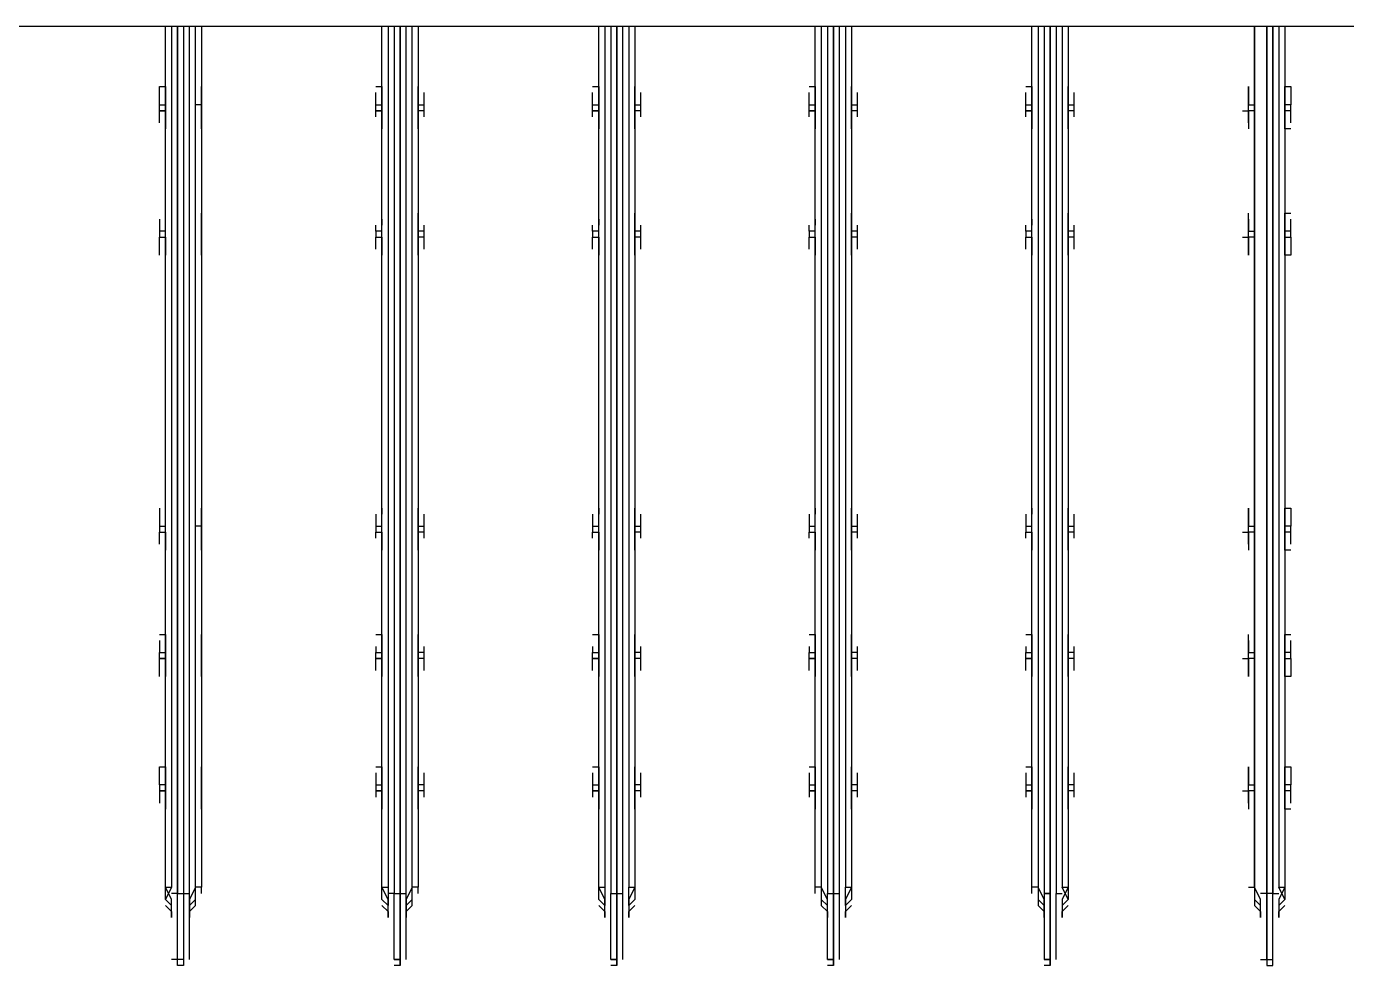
# Model space of a CAD drawing. Header units: metres. Extents: x 532315 to 532639, y 2674917 to 2675304.
# Drawn here: x 532484.5373 to 532484.8407, y 2675116.0895 to 2675116.3053 of the extents above; entities that cross this region are included whole.
import ezdxf

# ---------------------------------------------------------------- set-up
doc = ezdxf.new("R2010")
doc.units = ezdxf.units.M
doc.header["$MEASUREMENT"] = 0
doc.linetypes.add('PDF_IMPORT', pattern=[1, 0.8, -0.2])
doc.layers.add('IDT', color=7, linetype='Continuous')

# ---------------------------------------------------------------- blocks, each defined once
blk = doc.blocks.new('IDT')
at = {"layer": 'IDT', "color": 0, "lineweight": 25}
for p, q in [((14.49556, 14.16936), (14.49556, 14.15276)), ((14.49694, 14.16936), (14.49556, 14.16936)), ((14.49694, 14.16797), (14.49556, 14.16797)), ((14.49556, 14.16797), (14.49556, 14.15276)), ((14.49694, 14.15276), (14.49694, 14.16936)), ((14.49833, 14.16797), (14.49694, 14.16797)), ((14.49694, 14.16797), (14.49694, 14.15276)), ((14.54535, 14.16797), (14.54535, 14.15276)), ((14.54674, 14.15276), (14.54674, 14.16936)), ((14.54674, 14.16936), (14.54674, 14.15276)), ((14.54674, 14.16936), (14.54812, 14.16936)), ((14.54812, 14.16797), (14.54674, 14.16797)), ((14.54674, 14.16797), (14.54812, 14.16797)), ((14.54812, 14.15276), (14.54812, 14.16797)), ((14.59515, 14.16797), (14.59515, 14.15276)), ((14.59653, 14.15276), (14.59653, 14.16936)), ((14.59653, 14.16936), (14.59653, 14.15276)), ((14.59653, 14.16936), (14.59791, 14.16936)), ((14.59791, 14.16797), (14.59653, 14.16797)), ((14.59653, 14.16797), (14.59791, 14.16797)), ((14.59791, 14.16797), (14.59791, 14.15276)), ((14.64494, 14.16797), (14.64494, 14.15276)), ((14.64632, 14.15276), (14.64632, 14.16936)), ((14.64632, 14.16936), (14.64632, 14.15276)), ((14.64632, 14.16936), (14.64771, 14.16936)), ((14.64771, 14.16797), (14.64632, 14.16797)), ((14.64632, 14.16797), (14.64771, 14.16797)), ((14.64771, 14.16797), (14.64771, 14.15276)), ((14.69473, 14.16797), (14.69473, 14.15276)), ((14.69612, 14.15276), (14.69612, 14.16936)), ((14.69612, 14.16936), (14.69612, 14.15276)), ((14.69612, 14.16936), (14.6975, 14.16936)), ((14.6975, 14.16797), (14.69612, 14.16797)), ((14.69612, 14.16797), (14.6975, 14.16797)), ((14.6975, 14.16797), (14.6975, 14.15276)), ((14.74453, 14.16797), (14.74453, 14.15276)), ((14.74591, 14.15276), (14.74591, 14.16936)), ((14.74591, 14.16936), (14.74729, 14.16936)), ((14.74591, 14.16797), (14.74729, 14.16797)), ((14.74729, 14.16936), (14.74729, 14.15276)), ((14.74729, 14.16797), (14.74729, 14.15276)), ((14.74729, 14.16797), (14.74868, 14.16797)), ((14.49418, 14.15414), (14.49418, 14.15829)), ((14.49418, 14.15829), (14.49418, 14.15691)), ((14.49833, 14.15691), (14.49833, 14.15829)), ((14.49833, 14.15829), (14.49833, 14.15414)), ((14.54397, 14.15414), (14.54397, 14.15829)), ((14.54397, 14.15829), (14.54397, 14.15691)), ((14.54812, 14.15691), (14.54812, 14.15829)), ((14.54812, 14.15829), (14.54812, 14.15414)), ((14.59376, 14.15414), (14.59376, 14.15829)), ((14.59376, 14.15829), (14.59376, 14.15691)), ((14.59791, 14.15691), (14.59791, 14.15829)), ((14.59791, 14.15829), (14.59791, 14.15414)), ((14.64356, 14.15414), (14.64356, 14.15829)), ((14.64356, 14.15829), (14.64356, 14.15691)), ((14.64909, 14.15691), (14.64909, 14.15829)), ((14.64909, 14.15829), (14.64909, 14.15414)), ((14.69473, 14.15414), (14.69473, 14.15829)), ((14.69473, 14.15829), (14.69473, 14.15691)), ((14.69888, 14.15691), (14.69888, 14.15829)), ((14.69888, 14.15829), (14.69888, 14.15414)), ((14.74453, 14.15414), (14.74453, 14.15829)), ((14.74453, 14.15829), (14.74453, 14.15691)), ((14.74868, 14.15691), (14.74868, 14.15829)), ((14.74868, 14.15829), (14.74868, 14.15414)), ((14.49418, 14.15691), (14.49279, 14.15552)), ((14.49279, 14.15414), (14.49418, 14.15552)), ((14.49418, 14.15552), (14.49279, 14.15414)), ((14.49971, 14.15552), (14.49833, 14.15691)), ((14.49971, 14.15414), (14.49833, 14.15552)), ((14.49971, 14.15137), (14.49971, 14.15552)), ((14.54397, 14.15691), (14.54259, 14.15552)), ((14.54259, 14.15414), (14.54397, 14.15552)), ((14.54397, 14.15552), (14.54259, 14.15414)), ((14.5495, 14.15552), (14.54812, 14.15691)), ((14.5495, 14.15414), (14.54812, 14.15552)), ((14.5495, 14.15137), (14.5495, 14.15552)), ((14.59376, 14.15691), (14.59238, 14.15552)), ((14.59238, 14.15414), (14.59376, 14.15552)), ((14.59376, 14.15552), (14.59376, 14.15137)), ((14.5993, 14.15552), (14.59791, 14.15691)), ((14.5993, 14.15414), (14.59791, 14.15552)), ((14.5993, 14.15137), (14.5993, 14.15552)), ((14.64356, 14.15691), (14.64217, 14.15552)), ((14.64217, 14.15414), (14.64356, 14.15552)), ((14.64356, 14.15552), (14.64356, 14.15137)), ((14.65047, 14.15552), (14.64909, 14.15691)), ((14.64909, 14.15137), (14.64909, 14.15552)), ((14.64909, 14.15552), (14.65047, 14.15414)), ((14.69473, 14.15691), (14.69335, 14.15552)), ((14.69335, 14.15552), (14.69335, 14.15137)), ((14.69473, 14.15552), (14.69335, 14.15414)), ((14.70027, 14.15552), (14.69888, 14.15691)), ((14.69888, 14.15137), (14.69888, 14.15552)), ((14.69888, 14.15552), (14.70027, 14.15414)), ((14.74453, 14.15691), (14.74314, 14.15552)), ((14.74314, 14.15552), (14.74314, 14.15137)), ((14.74453, 14.15552), (14.74314, 14.15414)), ((14.75006, 14.15552), (14.74868, 14.15691)), ((14.75006, 14.15414), (14.74868, 14.15552)), ((14.74868, 14.15552), (14.75006, 14.15414)), ((14.49279, 14.15276), (14.49279, 14.15414)), ((14.49279, 14.15414), (14.49418, 14.15137)), ((14.49279, 14.15137), (14.49418, 14.15414)), ((14.49279, 14.15137), (14.49279, 14.15276)), ((14.49279, 13.95358), (14.49279, 14.15137)), ((14.49418, 14.15137), (14.49279, 14.15137)), ((14.49556, 14.15276), (14.49418, 14.15276)), ((14.49418, 13.95358), (14.49418, 14.15137)), ((14.49556, 14.15276), (14.49556, 13.95358)), ((14.49556, 13.95358), (14.49556, 14.15276)), ((14.49556, 14.15276), (14.49694, 14.15276)), ((14.49694, 14.15276), (14.49694, 13.95358)), ((14.49694, 13.95358), (14.49694, 14.15276)), ((14.49694, 14.15276), (14.49833, 14.15276)), ((14.49833, 14.15414), (14.49971, 14.15137)), ((14.49971, 14.15276), (14.49971, 14.15414)), ((14.49971, 14.15137), (14.49971, 14.15276)), ((14.50109, 14.15137), (14.49971, 14.15137)), ((14.49971, 14.15137), (14.49971, 13.95358)), ((14.49971, 13.95358), (14.49971, 14.15137)), ((14.54259, 14.15276), (14.54259, 14.15414)), ((14.54259, 14.15414), (14.54397, 14.15137)), ((14.54259, 14.15137), (14.54397, 14.15414)), ((14.54259, 14.15137), (14.54259, 14.15276)), ((14.54259, 13.95358), (14.54259, 14.15137)), ((14.54397, 14.15137), (14.54259, 14.15137)), ((14.54535, 14.15276), (14.54397, 14.15276)), ((14.54397, 13.95358), (14.54397, 14.15137)), ((14.54535, 13.95358), (14.54535, 14.15276)), ((14.54812, 14.15276), (14.54674, 14.15276)), ((14.54674, 14.15276), (14.54812, 14.15276)), ((14.54674, 13.95358), (14.54674, 14.15276)), ((14.54674, 14.15276), (14.54674, 13.95358)), ((14.54812, 14.15414), (14.5495, 14.15137)), ((14.54812, 13.95358), (14.54812, 14.15276)), ((14.5495, 14.15276), (14.5495, 14.15414)), ((14.5495, 13.95358), (14.5495, 14.15137)), ((14.5495, 14.15137), (14.55089, 14.15137)), ((14.55089, 14.15276), (14.55089, 14.15137)), ((14.55089, 14.15137), (14.55089, 13.95358)), ((14.59238, 14.15276), (14.59238, 14.15414)), ((14.59238, 14.15137), (14.59376, 14.15414)), ((14.59238, 14.15137), (14.59238, 14.15276)), ((14.59238, 13.95358), (14.59238, 14.15137)), ((14.59376, 14.15137), (14.59238, 14.15137)), ((14.59376, 13.95358), (14.59376, 14.15137)), ((14.59653, 14.15276), (14.59515, 14.15276)), ((14.59515, 14.15276), (14.59515, 13.95358)), ((14.59791, 14.15276), (14.59653, 14.15276)), ((14.59791, 14.15276), (14.59653, 14.15276)), ((14.59653, 14.15276), (14.59653, 13.95358)), ((14.59653, 13.95358), (14.59653, 14.15276)), ((14.59791, 14.15414), (14.5993, 14.15137)), ((14.59791, 13.95358), (14.59791, 14.15276)), ((14.5993, 14.15276), (14.5993, 14.15414)), ((14.5993, 13.95358), (14.5993, 14.15137)), ((14.5993, 14.15137), (14.60068, 14.15137)), ((14.60068, 14.15276), (14.60068, 14.15137)), ((14.60068, 14.15137), (14.60068, 13.95358)), ((14.64217, 14.15276), (14.64217, 14.15414)), ((14.64217, 14.15137), (14.64356, 14.15414)), ((14.64217, 14.15137), (14.64217, 14.15276)), ((14.64217, 13.95358), (14.64217, 14.15137)), ((14.64356, 14.15137), (14.64217, 14.15137)), ((14.64356, 13.95358), (14.64356, 14.15137)), ((14.64632, 14.15276), (14.64494, 14.15276)), ((14.64494, 14.15276), (14.64494, 13.95358)), ((14.64771, 14.15276), (14.64632, 14.15276)), ((14.64771, 14.15276), (14.64632, 14.15276)), ((14.64632, 14.15276), (14.64632, 13.95358)), ((14.64632, 13.95358), (14.64632, 14.15276)), ((14.64771, 13.95358), (14.64771, 14.15276)), ((14.64909, 14.15414), (14.65047, 14.15137)), ((14.65047, 14.15137), (14.64909, 14.15137)), ((14.64909, 13.95358), (14.64909, 14.15137)), ((14.65047, 14.15414), (14.65047, 14.15276)), ((14.65047, 14.15276), (14.65047, 14.15137)), ((14.65047, 14.15137), (14.65047, 13.95358)), ((14.69197, 14.15276), (14.69197, 14.15137)), ((14.69197, 13.95358), (14.69197, 14.15137)), ((14.69197, 14.15137), (14.69335, 14.15137)), ((14.69335, 14.15137), (14.69473, 14.15414)), ((14.69335, 14.15414), (14.69335, 14.15276)), ((14.69335, 14.15137), (14.69335, 13.95358)), ((14.69612, 14.15276), (14.69473, 14.15276)), ((14.69473, 14.15276), (14.69473, 13.95358)), ((14.6975, 14.15276), (14.69612, 14.15276)), ((14.69612, 13.95358), (14.69612, 14.15276)), ((14.69612, 14.15276), (14.69612, 13.95358)), ((14.6975, 13.95358), (14.6975, 14.15276)), ((14.6975, 14.15276), (14.69888, 14.15276)), ((14.69888, 14.15414), (14.70027, 14.15137)), ((14.70027, 14.15137), (14.69888, 14.15137)), ((14.69888, 13.95358), (14.69888, 14.15137)), ((14.70027, 14.15414), (14.70027, 14.15276)), ((14.70027, 14.15276), (14.70027, 14.15137)), ((14.70027, 14.15137), (14.70027, 13.95358)), ((14.74176, 14.15276), (14.74176, 14.15137)), ((14.74176, 13.95358), (14.74176, 14.15137)), ((14.74176, 14.15137), (14.74314, 14.15137)), ((14.74314, 14.15137), (14.74453, 14.15414)), ((14.74314, 14.15414), (14.74314, 14.15276)), ((14.74314, 14.15137), (14.74314, 13.95358)), ((14.74591, 14.15276), (14.74453, 14.15276)), ((14.74453, 14.15276), (14.74453, 13.95358)), ((14.74729, 14.15276), (14.74591, 14.15276)), ((14.74591, 13.95358), (14.74591, 14.15276)), ((14.74729, 14.15276), (14.74729, 13.95358)), ((14.74729, 13.95358), (14.74729, 14.15276)), ((14.74729, 14.15276), (14.74868, 14.15276)), ((14.74868, 14.15414), (14.75006, 14.15137)), ((14.74868, 14.15137), (14.75006, 14.15414)), ((14.75006, 14.15137), (14.74868, 14.15137)), ((14.74868, 13.95358), (14.74868, 14.15137)), ((14.75006, 14.15414), (14.75006, 14.15276)), ((14.75006, 14.15276), (14.75006, 14.15137)), ((14.75006, 14.15137), (14.75006, 13.95358)), ((14.49141, 14.13339), (14.49279, 14.13339)), ((14.49279, 14.13339), (14.49279, 14.12924)), ((14.50109, 14.12924), (14.50109, 14.13339)), ((14.54259, 14.13339), (14.54259, 14.12924)), ((14.55089, 14.12924), (14.55089, 14.13339)), ((14.59238, 14.13339), (14.59238, 14.12924)), ((14.60068, 14.12924), (14.60068, 14.13339)), ((14.64217, 14.13339), (14.64217, 14.12924)), ((14.65047, 14.12924), (14.65047, 14.13339)), ((14.69197, 14.13339), (14.69197, 14.12924)), ((14.70027, 14.12924), (14.70027, 14.13339)), ((14.74176, 14.13339), (14.74176, 14.12924)), ((14.75006, 14.12924), (14.75006, 14.13339)), ((14.49141, 14.13201), (14.49141, 14.13063)), ((14.49141, 14.13063), (14.49141, 14.12924)), ((14.50109, 14.13201), (14.50109, 14.13063)), ((14.50109, 14.13063), (14.50109, 14.12924)), ((14.5412, 14.13063), (14.5412, 14.12924)), ((14.54259, 14.13201), (14.54259, 14.13063)), ((14.55089, 14.13063), (14.55089, 14.13201)), ((14.55227, 14.12924), (14.55227, 14.13063)), ((14.591, 14.13063), (14.591, 14.12924)), ((14.59238, 14.13201), (14.59238, 14.13063)), ((14.60068, 14.13063), (14.60068, 14.13201)), ((14.60206, 14.12924), (14.60206, 14.13063)), ((14.64079, 14.13063), (14.64079, 14.12924)), ((14.64217, 14.13201), (14.64217, 14.13063)), ((14.65047, 14.13063), (14.65047, 14.13201)), ((14.65186, 14.12924), (14.65186, 14.13063)), ((14.69058, 14.13063), (14.69058, 14.12924)), ((14.69197, 14.13201), (14.69197, 14.13063)), ((14.70027, 14.13063), (14.70027, 14.13201)), ((14.70165, 14.12924), (14.70165, 14.13063)), ((14.74176, 14.13063), (14.74176, 14.13201)), ((14.74176, 14.12924), (14.74176, 14.13063)), ((14.75144, 14.13063), (14.75144, 14.13201)), ((14.75144, 14.12924), (14.75144, 14.13063)), ((14.49141, 14.12924), (14.49279, 14.12924)), ((14.49141, 14.12924), (14.49141, 14.12786)), ((14.49141, 14.12509), (14.49141, 14.12786)), ((14.49141, 14.12786), (14.49279, 14.12786)), ((14.49279, 14.12924), (14.49279, 14.12786)), ((14.49279, 14.12786), (14.49279, 14.12371)), ((14.49971, 14.12924), (14.50109, 14.12924)), ((14.50109, 14.12786), (14.49971, 14.12786)), ((14.50248, 14.12924), (14.50109, 14.12924)), ((14.50109, 14.12924), (14.50109, 14.12786)), ((14.50109, 14.12924), (14.50109, 14.12786)), ((14.50109, 14.12786), (14.50109, 14.12371)), ((14.50109, 14.12509), (14.50109, 14.12786)), ((14.5412, 14.12924), (14.54259, 14.12924)), ((14.5412, 14.12924), (14.5412, 14.12786)), ((14.5412, 14.12786), (14.54259, 14.12786)), ((14.5412, 14.12786), (14.5412, 14.12509)), ((14.54259, 14.12924), (14.54259, 14.12786)), ((14.54259, 14.12786), (14.54259, 14.12371)), ((14.55227, 14.12924), (14.55089, 14.12924)), ((14.55089, 14.12786), (14.55089, 14.12924)), ((14.55089, 14.12924), (14.55227, 14.12924)), ((14.55089, 14.12371), (14.55089, 14.12786)), ((14.55227, 14.12786), (14.55089, 14.12786)), ((14.55227, 14.12786), (14.55227, 14.12924)), ((14.55227, 14.12509), (14.55227, 14.12786)), ((14.591, 14.12924), (14.59238, 14.12924)), ((14.591, 14.12924), (14.591, 14.12786)), ((14.591, 14.12786), (14.59238, 14.12786)), ((14.591, 14.12786), (14.591, 14.12509)), ((14.59238, 14.12924), (14.59238, 14.12786)), ((14.59238, 14.12786), (14.59238, 14.12371)), ((14.60206, 14.12924), (14.60068, 14.12924)), ((14.60068, 14.12786), (14.60068, 14.12924)), ((14.60068, 14.12924), (14.60206, 14.12924)), ((14.60068, 14.12371), (14.60068, 14.12786)), ((14.60206, 14.12786), (14.60068, 14.12786)), ((14.60206, 14.12786), (14.60206, 14.12924)), ((14.60206, 14.12509), (14.60206, 14.12786)), ((14.64079, 14.12924), (14.64217, 14.12924)), ((14.64079, 14.12924), (14.64079, 14.12786)), ((14.64079, 14.12786), (14.64217, 14.12786)), ((14.64079, 14.12786), (14.64079, 14.12509)), ((14.64217, 14.12924), (14.64217, 14.12786)), ((14.64217, 14.12786), (14.64217, 14.12371)), ((14.65186, 14.12924), (14.65047, 14.12924)), ((14.65047, 14.12786), (14.65047, 14.12924)), ((14.65047, 14.12924), (14.65186, 14.12924)), ((14.65047, 14.12371), (14.65047, 14.12786)), ((14.65186, 14.12786), (14.65047, 14.12786)), ((14.65186, 14.12786), (14.65186, 14.12924)), ((14.65186, 14.12509), (14.65186, 14.12786)), ((14.69058, 14.12924), (14.69197, 14.12924)), ((14.69058, 14.12924), (14.69058, 14.12786)), ((14.69058, 14.12786), (14.69197, 14.12786)), ((14.69058, 14.12786), (14.69058, 14.12509)), ((14.69197, 14.12924), (14.69197, 14.12786)), ((14.69197, 14.12786), (14.69197, 14.12371)), ((14.70165, 14.12924), (14.70027, 14.12924)), ((14.70027, 14.12786), (14.70027, 14.12924)), ((14.70027, 14.12924), (14.70165, 14.12924)), ((14.70027, 14.12371), (14.70027, 14.12786)), ((14.70165, 14.12786), (14.70027, 14.12786)), ((14.70165, 14.12786), (14.70165, 14.12924)), ((14.70165, 14.12509), (14.70165, 14.12786)), ((14.74176, 14.12924), (14.74176, 14.12786)), ((14.74176, 14.12509), (14.74176, 14.12924)), ((14.74176, 14.12786), (14.74176, 14.12371)), ((14.75144, 14.12924), (14.75006, 14.12924)), ((14.75006, 14.12786), (14.75006, 14.12924)), ((14.75006, 14.12924), (14.75144, 14.12924)), ((14.75006, 14.12786), (14.75144, 14.12786)), ((14.75006, 14.12371), (14.75006, 14.12786)), ((14.75144, 14.12786), (14.75144, 14.12924)), ((14.75144, 14.12786), (14.75144, 14.12509)), ((14.49141, 14.12371), (14.49141, 14.12509)), ((14.50109, 14.12371), (14.50109, 14.12509)), ((14.54259, 14.12371), (14.54259, 14.12509)), ((14.55089, 14.12371), (14.55089, 14.12509)), ((14.59238, 14.12371), (14.59238, 14.12509)), ((14.60068, 14.12371), (14.60068, 14.12509)), ((14.64217, 14.12371), (14.64217, 14.12509)), ((14.65047, 14.12371), (14.65047, 14.12509)), ((14.69197, 14.12371), (14.69197, 14.12509)), ((14.70027, 14.12371), (14.70027, 14.12509)), ((14.74176, 14.12371), (14.74176, 14.12509)), ((14.75144, 14.12509), (14.75144, 14.12371)), ((14.49279, 14.12371), (14.49141, 14.12371)), ((14.55227, 14.12371), (14.55089, 14.12371)), ((14.60206, 14.12371), (14.60068, 14.12371)), ((14.65186, 14.12371), (14.65047, 14.12371)), ((14.70165, 14.12371), (14.70027, 14.12371)), ((14.75144, 14.12371), (14.75006, 14.12371)), ((14.49141, 14.10158), (14.49141, 14.10296)), ((14.49141, 14.10296), (14.49279, 14.10296)), ((14.49279, 14.10296), (14.49279, 14.09881)), ((14.50109, 14.09881), (14.50109, 14.10296)), ((14.50109, 14.10296), (14.50109, 14.10158)), ((14.54259, 14.10158), (14.54259, 14.10296)), ((14.54259, 14.10296), (14.54259, 14.09881)), ((14.55089, 14.09881), (14.55089, 14.10296)), ((14.55089, 14.10296), (14.55089, 14.10158)), ((14.59238, 14.10158), (14.59238, 14.10296)), ((14.59238, 14.10296), (14.59238, 14.09881)), ((14.60068, 14.09881), (14.60068, 14.10296)), ((14.60068, 14.10296), (14.60068, 14.10158)), ((14.64217, 14.10158), (14.64217, 14.10296)), ((14.64217, 14.10296), (14.64217, 14.09881)), ((14.65047, 14.09881), (14.65047, 14.10296)), ((14.65047, 14.10296), (14.65047, 14.10158)), ((14.69197, 14.10158), (14.69197, 14.10296)), ((14.69197, 14.10296), (14.69197, 14.09881)), ((14.70027, 14.09881), (14.70027, 14.10296)), ((14.70027, 14.10296), (14.70027, 14.10158)), ((14.74176, 14.10158), (14.74176, 14.10296)), ((14.74176, 14.10296), (14.74176, 14.09881)), ((14.75006, 14.09881), (14.75006, 14.10296)), ((14.75144, 14.10296), (14.75144, 14.10158)), ((14.49141, 14.09881), (14.49141, 14.10158)), ((14.50109, 14.10158), (14.50109, 14.09881)), ((14.5412, 14.10158), (14.5412, 14.09881)), ((14.55227, 14.10158), (14.55227, 14.09881)), ((14.591, 14.10158), (14.591, 14.09881)), ((14.60206, 14.10158), (14.60206, 14.09881)), ((14.64079, 14.10158), (14.64079, 14.09881)), ((14.65186, 14.10158), (14.65186, 14.09881)), ((14.69058, 14.10158), (14.69058, 14.09881)), ((14.70165, 14.10158), (14.70165, 14.09881)), ((14.74176, 14.09881), (14.74176, 14.10158)), ((14.75144, 14.10158), (14.75144, 14.09881)), ((14.49279, 14.09881), (14.49141, 14.09881)), ((14.49141, 14.09881), (14.49141, 14.09743)), ((14.49141, 14.09743), (14.49279, 14.09743)), ((14.49141, 14.09743), (14.49141, 14.09605)), ((14.49279, 14.09881), (14.49279, 14.09743)), ((14.49279, 14.09743), (14.49279, 14.09328)), ((14.49971, 14.09881), (14.50109, 14.09881)), ((14.50109, 14.09743), (14.49971, 14.09743)), ((14.50109, 14.09881), (14.50109, 14.09743)), ((14.50248, 14.09881), (14.50109, 14.09881)), ((14.50109, 14.09881), (14.50109, 14.09743)), ((14.50109, 14.09743), (14.50109, 14.09328)), ((14.50109, 14.09605), (14.50109, 14.09743)), ((14.5412, 14.09881), (14.54259, 14.09881)), ((14.5412, 14.09881), (14.5412, 14.09743)), ((14.5412, 14.09743), (14.54259, 14.09743)), ((14.5412, 14.09743), (14.5412, 14.09605)), ((14.54259, 14.09881), (14.54259, 14.09743)), ((14.54259, 14.09743), (14.54259, 14.09328)), ((14.55227, 14.09881), (14.55089, 14.09881)), ((14.55089, 14.09743), (14.55089, 14.09881)), ((14.55089, 14.09881), (14.55227, 14.09881)), ((14.55089, 14.09328), (14.55089, 14.09743)), ((14.55227, 14.09743), (14.55089, 14.09743)), ((14.55227, 14.09881), (14.55227, 14.09743)), ((14.55227, 14.09605), (14.55227, 14.09743)), ((14.591, 14.09881), (14.59238, 14.09881)), ((14.591, 14.09881), (14.591, 14.09743)), ((14.591, 14.09743), (14.59238, 14.09743)), ((14.591, 14.09743), (14.591, 14.09605)), ((14.59238, 14.09881), (14.59238, 14.09743)), ((14.59238, 14.09743), (14.59238, 14.09328)), ((14.60206, 14.09881), (14.60068, 14.09881)), ((14.60068, 14.09743), (14.60068, 14.09881)), ((14.60068, 14.09881), (14.60206, 14.09881)), ((14.60068, 14.09328), (14.60068, 14.09743)), ((14.60206, 14.09743), (14.60068, 14.09743)), ((14.60206, 14.09881), (14.60206, 14.09743)), ((14.60206, 14.09605), (14.60206, 14.09743)), ((14.64079, 14.09881), (14.64217, 14.09881)), ((14.64079, 14.09881), (14.64079, 14.09743)), ((14.64079, 14.09743), (14.64217, 14.09743)), ((14.64079, 14.09743), (14.64079, 14.09605)), ((14.64217, 14.09881), (14.64217, 14.09743)), ((14.64217, 14.09743), (14.64217, 14.09328)), ((14.65186, 14.09881), (14.65047, 14.09881)), ((14.65047, 14.09743), (14.65047, 14.09881)), ((14.65047, 14.09881), (14.65186, 14.09881)), ((14.65047, 14.09328), (14.65047, 14.09743)), ((14.65186, 14.09743), (14.65047, 14.09743)), ((14.65186, 14.09881), (14.65186, 14.09743)), ((14.65186, 14.09605), (14.65186, 14.09743)), ((14.69058, 14.09881), (14.69197, 14.09881)), ((14.69058, 14.09881), (14.69058, 14.09743)), ((14.69058, 14.09743), (14.69197, 14.09743)), ((14.69058, 14.09743), (14.69058, 14.09605)), ((14.69197, 14.09881), (14.69197, 14.09743)), ((14.69197, 14.09743), (14.69197, 14.09328)), ((14.70165, 14.09881), (14.70027, 14.09881)), ((14.70027, 14.09743), (14.70027, 14.09881)), ((14.70027, 14.09881), (14.70165, 14.09881)), ((14.70027, 14.09328), (14.70027, 14.09743)), ((14.70165, 14.09743), (14.70027, 14.09743)), ((14.70165, 14.09881), (14.70165, 14.09743)), ((14.70165, 14.09605), (14.70165, 14.09743)), ((14.74176, 14.09743), (14.74176, 14.09881)), ((14.74176, 14.09881), (14.74176, 14.09743)), ((14.74176, 14.09605), (14.74176, 14.09743)), ((14.74176, 14.09743), (14.74176, 14.09328)), ((14.75144, 14.09881), (14.75006, 14.09881)), ((14.75006, 14.09743), (14.75006, 14.09881)), ((14.75006, 14.09881), (14.75144, 14.09881)), ((14.75006, 14.09328), (14.75006, 14.09743)), ((14.75144, 14.09743), (14.75006, 14.09743)), ((14.75144, 14.09881), (14.75144, 14.09743)), ((14.75144, 14.09605), (14.75144, 14.09743)), ((14.49141, 14.09605), (14.49141, 14.09467)), ((14.50109, 14.09467), (14.50109, 14.09605)), ((14.54259, 14.09605), (14.54259, 14.09467)), ((14.55089, 14.09467), (14.55089, 14.09605)), ((14.59238, 14.09605), (14.59238, 14.09467)), ((14.60068, 14.09467), (14.60068, 14.09605)), ((14.64217, 14.09605), (14.64217, 14.09467)), ((14.65047, 14.09467), (14.65047, 14.09605)), ((14.69197, 14.09605), (14.69197, 14.09467)), ((14.70027, 14.09467), (14.70027, 14.09605)), ((14.74176, 14.09467), (14.74176, 14.09605)), ((14.75144, 14.09467), (14.75144, 14.09605)), ((14.49279, 14.09328), (14.49141, 14.09328)), ((14.55227, 14.09328), (14.55089, 14.09328)), ((14.60206, 14.09328), (14.60068, 14.09328)), ((14.65186, 14.09328), (14.65047, 14.09328)), ((14.70165, 14.09328), (14.70027, 14.09328)), ((14.75144, 14.09328), (14.75006, 14.09328)), ((14.49141, 14.07392), (14.49279, 14.07392)), ((14.49141, 14.07253), (14.49141, 14.07115)), ((14.49279, 14.07392), (14.49279, 14.06839)), ((14.50109, 14.06977), (14.50109, 14.07392)), ((14.50109, 14.07253), (14.50109, 14.07115)), ((14.54259, 14.07392), (14.54259, 14.06977)), ((14.54259, 14.07253), (14.54259, 14.07115)), ((14.55089, 14.06977), (14.55089, 14.07392)), ((14.55089, 14.07115), (14.55089, 14.07253)), ((14.59238, 14.07392), (14.59238, 14.06977)), ((14.59238, 14.07253), (14.59238, 14.07115)), ((14.60068, 14.06977), (14.60068, 14.07392)), ((14.60068, 14.07115), (14.60068, 14.07253)), ((14.64217, 14.07392), (14.64217, 14.06977)), ((14.64217, 14.07253), (14.64217, 14.07115)), ((14.65047, 14.06977), (14.65047, 14.07392)), ((14.65047, 14.07115), (14.65047, 14.07253)), ((14.69197, 14.07392), (14.69197, 14.06977)), ((14.69197, 14.07253), (14.69197, 14.07115)), ((14.70027, 14.06977), (14.70027, 14.07392)), ((14.70027, 14.07115), (14.70027, 14.07253)), ((14.74176, 14.07392), (14.74176, 14.06977)), ((14.75006, 14.06977), (14.75006, 14.07392)), ((14.75144, 14.07253), (14.75144, 14.07115)), ((14.49141, 14.07115), (14.49141, 14.06977)), ((14.49141, 14.06977), (14.49279, 14.06977)), ((14.49141, 14.06977), (14.49141, 14.06839)), ((14.49971, 14.06977), (14.50109, 14.06977)), ((14.50109, 14.07115), (14.50109, 14.06977)), ((14.50109, 14.06977), (14.50109, 14.06839)), ((14.50248, 14.06977), (14.50109, 14.06977)), ((14.50109, 14.06977), (14.50109, 14.06839)), ((14.5412, 14.07115), (14.5412, 14.06977)), ((14.5412, 14.06977), (14.54259, 14.06977)), ((14.5412, 14.06977), (14.5412, 14.06839)), ((14.54259, 14.06977), (14.54259, 14.06839)), ((14.55227, 14.06977), (14.55089, 14.06977)), ((14.55227, 14.06977), (14.55089, 14.06977)), ((14.55089, 14.06977), (14.55089, 14.06839)), ((14.55227, 14.07115), (14.55227, 14.06977)), ((14.55227, 14.06839), (14.55227, 14.06977)), ((14.591, 14.07115), (14.591, 14.06977)), ((14.591, 14.06977), (14.59238, 14.06977)), ((14.591, 14.06977), (14.591, 14.06839)), ((14.59238, 14.06977), (14.59238, 14.06839)), ((14.60206, 14.06977), (14.60068, 14.06977)), ((14.60206, 14.06977), (14.60068, 14.06977)), ((14.60068, 14.06977), (14.60068, 14.06839)), ((14.60206, 14.07115), (14.60206, 14.06977)), ((14.60206, 14.06839), (14.60206, 14.06977)), ((14.64079, 14.07115), (14.64079, 14.06977)), ((14.64079, 14.06977), (14.64217, 14.06977)), ((14.64079, 14.06977), (14.64079, 14.06839)), ((14.64217, 14.06977), (14.64217, 14.06839)), ((14.65186, 14.06977), (14.65047, 14.06977)), ((14.65186, 14.06977), (14.65047, 14.06977)), ((14.65047, 14.06977), (14.65047, 14.06839)), ((14.65186, 14.07115), (14.65186, 14.06977)), ((14.65186, 14.06839), (14.65186, 14.06977)), ((14.69058, 14.07115), (14.69058, 14.06977)), ((14.69058, 14.06977), (14.69197, 14.06977)), ((14.69058, 14.06977), (14.69058, 14.06839)), ((14.69197, 14.06977), (14.69197, 14.06839)), ((14.70165, 14.06977), (14.70027, 14.06977)), ((14.70165, 14.06977), (14.70027, 14.06977)), ((14.70027, 14.06977), (14.70027, 14.06839)), ((14.70165, 14.07115), (14.70165, 14.06977)), ((14.70165, 14.06839), (14.70165, 14.06977)), ((14.74176, 14.06977), (14.74176, 14.06839)), ((14.74176, 14.06977), (14.74176, 14.06839)), ((14.75144, 14.06977), (14.75006, 14.06977)), ((14.75144, 14.06977), (14.75006, 14.06977)), ((14.75006, 14.06977), (14.75006, 14.06839)), ((14.75144, 14.07115), (14.75144, 14.06977)), ((14.75144, 14.06839), (14.75144, 14.06977)), ((14.49141, 14.06562), (14.49141, 14.06839)), ((14.49141, 14.06839), (14.49279, 14.06839)), ((14.49279, 14.06839), (14.49279, 14.06424)), ((14.50109, 14.06839), (14.49971, 14.06839)), ((14.50109, 14.06839), (14.50109, 14.06424)), ((14.50109, 14.06562), (14.50109, 14.06839)), ((14.54259, 14.06839), (14.5412, 14.06839)), ((14.5412, 14.06839), (14.5412, 14.06562)), ((14.54259, 14.06839), (14.54259, 14.06424)), ((14.55089, 14.06839), (14.55089, 14.06424)), ((14.55227, 14.06839), (14.55089, 14.06839)), ((14.55227, 14.06562), (14.55227, 14.06839)), ((14.59238, 14.06839), (14.591, 14.06839)), ((14.591, 14.06839), (14.591, 14.06562)), ((14.59238, 14.06839), (14.59238, 14.06424)), ((14.60068, 14.06839), (14.60068, 14.06424)), ((14.60206, 14.06839), (14.60068, 14.06839)), ((14.60206, 14.06562), (14.60206, 14.06839)), ((14.64217, 14.06839), (14.64079, 14.06839)), ((14.64079, 14.06839), (14.64079, 14.06562)), ((14.64217, 14.06839), (14.64217, 14.06424)), ((14.65047, 14.06839), (14.65047, 14.06424)), ((14.65186, 14.06839), (14.65047, 14.06839)), ((14.65186, 14.06562), (14.65186, 14.06839)), ((14.69197, 14.06839), (14.69058, 14.06839)), ((14.69058, 14.06839), (14.69058, 14.06562)), ((14.69197, 14.06839), (14.69197, 14.06424)), ((14.70027, 14.06839), (14.70027, 14.06424)), ((14.70165, 14.06839), (14.70027, 14.06839)), ((14.70165, 14.06562), (14.70165, 14.06839)), ((14.74176, 14.06839), (14.74176, 14.06424)), ((14.74176, 14.06839), (14.74314, 14.06839)), ((14.75006, 14.06839), (14.75006, 14.06424)), ((14.75144, 14.06839), (14.75006, 14.06839)), ((14.75144, 14.06562), (14.75144, 14.06839)), ((14.49141, 14.06424), (14.49141, 14.06562)), ((14.49279, 14.06424), (14.49141, 14.06424)), ((14.50109, 14.06424), (14.50109, 14.06562)), ((14.54259, 14.06424), (14.54259, 14.06562)), ((14.55089, 14.06424), (14.55089, 14.06562)), ((14.59238, 14.06424), (14.59238, 14.06562)), ((14.60068, 14.06424), (14.60068, 14.06562)), ((14.64217, 14.06424), (14.64217, 14.06562)), ((14.65047, 14.06424), (14.65047, 14.06562)), ((14.69197, 14.06424), (14.69197, 14.06562)), ((14.70027, 14.06424), (14.70027, 14.06562)), ((14.74176, 14.06424), (14.74176, 14.06562)), ((14.75144, 14.06424), (14.75144, 14.06562)), ((14.49141, 14.00476), (14.49141, 14.00614)), ((14.49141, 14.00614), (14.49279, 14.00614)), ((14.49279, 14.00614), (14.49279, 14.00199)), ((14.50109, 14.00614), (14.50109, 14.00476)), ((14.50109, 14.00199), (14.50109, 14.00614)), ((14.54259, 14.00476), (14.54259, 14.00614)), ((14.54259, 14.00614), (14.54259, 14.00199)), ((14.55089, 14.00199), (14.55089, 14.00614)), ((14.55089, 14.00614), (14.55089, 14.00476)), ((14.59238, 14.00476), (14.59238, 14.00614)), ((14.59238, 14.00614), (14.59238, 14.00199)), ((14.60068, 14.00199), (14.60068, 14.00614)), ((14.60068, 14.00614), (14.60068, 14.00476)), ((14.64217, 14.00476), (14.64217, 14.00614)), ((14.64217, 14.00614), (14.64217, 14.00199)), ((14.65047, 14.00199), (14.65047, 14.00614)), ((14.65047, 14.00614), (14.65047, 14.00476)), ((14.69197, 14.00476), (14.69197, 14.00614)), ((14.69197, 14.00614), (14.69197, 14.00199)), ((14.70027, 14.00199), (14.70027, 14.00614)), ((14.70027, 14.00614), (14.70027, 14.00476)), ((14.74176, 14.00476), (14.74176, 14.00614)), ((14.74176, 14.00614), (14.74176, 14.00199)), ((14.75006, 14.00199), (14.75006, 14.00614)), ((14.75144, 14.00614), (14.75144, 14.00476)), ((14.49141, 14.00199), (14.49141, 14.00476)), ((14.50109, 14.00476), (14.50109, 14.00199)), ((14.5412, 14.00476), (14.5412, 14.00199)), ((14.55227, 14.00476), (14.55227, 14.00199)), ((14.591, 14.00476), (14.591, 14.00199)), ((14.60206, 14.00476), (14.60206, 14.00199)), ((14.64079, 14.00476), (14.64079, 14.00199)), ((14.65186, 14.00476), (14.65186, 14.00199)), ((14.69058, 14.00476), (14.69058, 14.00199)), ((14.70165, 14.00476), (14.70165, 14.00199)), ((14.74176, 14.00061), (14.74176, 14.00476)), ((14.75144, 14.00476), (14.75144, 14.00199)), ((14.49279, 14.00199), (14.49141, 14.00199)), ((14.49141, 14.00199), (14.49141, 14.00061)), ((14.49141, 14.00061), (14.49279, 14.00061)), ((14.49141, 14.00061), (14.49141, 13.99923)), ((14.49279, 14.00199), (14.49279, 13.99646)), ((14.49971, 14.00199), (14.50109, 14.00199)), ((14.50109, 14.00061), (14.49971, 14.00061)), ((14.50109, 14.00199), (14.50109, 14.00061)), ((14.50248, 14.00199), (14.50109, 14.00199)), ((14.50109, 14.00199), (14.50109, 14.00061)), ((14.50109, 14.00061), (14.50109, 13.99646)), ((14.50109, 13.99923), (14.50109, 14.00061)), ((14.5412, 14.00199), (14.54259, 14.00199)), ((14.5412, 14.00199), (14.5412, 14.00061)), ((14.5412, 14.00061), (14.54259, 14.00061)), ((14.5412, 14.00061), (14.5412, 13.99923)), ((14.54259, 14.00199), (14.54259, 13.99646)), ((14.55227, 14.00199), (14.55089, 14.00199)), ((14.55227, 14.00199), (14.55089, 14.00199)), ((14.55089, 14.00199), (14.55089, 13.99646)), ((14.55089, 14.00061), (14.55227, 14.00061)), ((14.55227, 14.00061), (14.55227, 14.00199)), ((14.55227, 14.00061), (14.55227, 13.99923)), ((14.591, 14.00199), (14.59238, 14.00199)), ((14.591, 14.00199), (14.591, 14.00061)), ((14.591, 14.00061), (14.59238, 14.00061)), ((14.591, 14.00061), (14.591, 13.99923)), ((14.59238, 14.00199), (14.59238, 13.99646)), ((14.60206, 14.00199), (14.60068, 14.00199)), ((14.60206, 14.00199), (14.60068, 14.00199)), ((14.60068, 14.00199), (14.60068, 13.99646)), ((14.60068, 14.00061), (14.60206, 14.00061)), ((14.60206, 14.00061), (14.60206, 14.00199)), ((14.60206, 14.00061), (14.60206, 13.99923)), ((14.64079, 14.00199), (14.64217, 14.00199)), ((14.64079, 14.00199), (14.64079, 14.00061)), ((14.64079, 14.00061), (14.64217, 14.00061)), ((14.64079, 14.00061), (14.64079, 13.99923)), ((14.64217, 14.00199), (14.64217, 13.99646)), ((14.65186, 14.00199), (14.65047, 14.00199)), ((14.65186, 14.00199), (14.65047, 14.00199)), ((14.65047, 14.00199), (14.65047, 13.99646)), ((14.65047, 14.00061), (14.65186, 14.00061)), ((14.65186, 14.00061), (14.65186, 14.00199)), ((14.65186, 14.00061), (14.65186, 13.99923)), ((14.69058, 14.00199), (14.69197, 14.00199)), ((14.69058, 14.00199), (14.69058, 14.00061)), ((14.69058, 14.00061), (14.69197, 14.00061)), ((14.69058, 14.00061), (14.69058, 13.99923)), ((14.69197, 14.00199), (14.69197, 13.99646)), ((14.70165, 14.00199), (14.70027, 14.00199)), ((14.70165, 14.00199), (14.70027, 14.00199)), ((14.70027, 14.00199), (14.70027, 13.99646)), ((14.70027, 14.00061), (14.70165, 14.00061)), ((14.70165, 14.00061), (14.70165, 14.00199)), ((14.70165, 14.00061), (14.70165, 13.99923)), ((14.74176, 14.00199), (14.74176, 13.99646)), ((14.74176, 13.99923), (14.74176, 14.00061)), ((14.75144, 14.00199), (14.75006, 14.00199)), ((14.75144, 14.00199), (14.75006, 14.00199)), ((14.75006, 14.00199), (14.75006, 13.99646)), ((14.75006, 14.00061), (14.75144, 14.00061)), ((14.75144, 14.00061), (14.75144, 14.00199)), ((14.75144, 13.99923), (14.75144, 14.00061)), ((14.49141, 13.99923), (14.49141, 13.99784)), ((14.49279, 13.99646), (14.49141, 13.99646)), ((14.50109, 13.99784), (14.50109, 13.99923)), ((14.54259, 13.99923), (14.54259, 13.99784)), ((14.55089, 13.99784), (14.55089, 13.99923)), ((14.59238, 13.99923), (14.59238, 13.99784)), ((14.60068, 13.99784), (14.60068, 13.99923)), ((14.64217, 13.99923), (14.64217, 13.99784)), ((14.65047, 13.99784), (14.65047, 13.99923)), ((14.69197, 13.99923), (14.69197, 13.99784)), ((14.70027, 13.99784), (14.70027, 13.99923)), ((14.74176, 13.99784), (14.74176, 13.99923)), ((14.75144, 13.99784), (14.75144, 13.99923)), ((14.49141, 13.9771), (14.49279, 13.9771)), ((14.49141, 13.97571), (14.49141, 13.97433)), ((14.49279, 13.9771), (14.49279, 13.97295)), ((14.50109, 13.97295), (14.50109, 13.9771)), ((14.50109, 13.97571), (14.50109, 13.97433)), ((14.54259, 13.9771), (14.54259, 13.97295)), ((14.54259, 13.97571), (14.54259, 13.97433)), ((14.55089, 13.97295), (14.55089, 13.9771)), ((14.55089, 13.97433), (14.55089, 13.97571)), ((14.59238, 13.9771), (14.59238, 13.97295)), ((14.59238, 13.97571), (14.59238, 13.97433)), ((14.60068, 13.97295), (14.60068, 13.9771)), ((14.60068, 13.97433), (14.60068, 13.97571)), ((14.64217, 13.9771), (14.64217, 13.97295)), ((14.64217, 13.97571), (14.64217, 13.97433)), ((14.65047, 13.97295), (14.65047, 13.9771)), ((14.65047, 13.97433), (14.65047, 13.97571)), ((14.69197, 13.9771), (14.69197, 13.97295)), ((14.69197, 13.97571), (14.69197, 13.97433)), ((14.70027, 13.97295), (14.70027, 13.9771)), ((14.70027, 13.97433), (14.70027, 13.97571)), ((14.74176, 13.9771), (14.74176, 13.97295)), ((14.74176, 13.97571), (14.74176, 13.97433)), ((14.75006, 13.97295), (14.75006, 13.9771)), ((14.75144, 13.97571), (14.75144, 13.97433)), ((14.49141, 13.97433), (14.49141, 13.97295)), ((14.49141, 13.97295), (14.49279, 13.97295)), ((14.49141, 13.97295), (14.49141, 13.97156)), ((14.49279, 13.97295), (14.49279, 13.96742)), ((14.49971, 13.97295), (14.50109, 13.97295)), ((14.50109, 13.97433), (14.50109, 13.97295)), ((14.50109, 13.97295), (14.50109, 13.97156)), ((14.50248, 13.97295), (14.50109, 13.97295)), ((14.50109, 13.97295), (14.50109, 13.97156)), ((14.5412, 13.97433), (14.5412, 13.97295)), ((14.5412, 13.97295), (14.54259, 13.97295)), ((14.5412, 13.97295), (14.5412, 13.97156)), ((14.54259, 13.97295), (14.54259, 13.97156)), ((14.55227, 13.97295), (14.55089, 13.97295)), ((14.55089, 13.97156), (14.55089, 13.97295)), ((14.55089, 13.97295), (14.55227, 13.97295)), ((14.55227, 13.97433), (14.55227, 13.97295)), ((14.55227, 13.97295), (14.55227, 13.97156)), ((14.591, 13.97433), (14.591, 13.97295)), ((14.591, 13.97295), (14.59238, 13.97295)), ((14.591, 13.97295), (14.591, 13.97156)), ((14.59238, 13.97295), (14.59238, 13.97156)), ((14.60206, 13.97295), (14.60068, 13.97295)), ((14.60068, 13.97156), (14.60068, 13.97295)), ((14.60068, 13.97295), (14.60206, 13.97295)), ((14.60206, 13.97433), (14.60206, 13.97295)), ((14.60206, 13.97295), (14.60206, 13.97156)), ((14.64079, 13.97433), (14.64079, 13.97295)), ((14.64079, 13.97295), (14.64217, 13.97295)), ((14.64079, 13.97295), (14.64079, 13.97156)), ((14.64217, 13.97295), (14.64217, 13.97156)), ((14.65186, 13.97295), (14.65047, 13.97295)), ((14.65047, 13.97156), (14.65047, 13.97295)), ((14.65047, 13.97295), (14.65186, 13.97295)), ((14.65186, 13.97433), (14.65186, 13.97295)), ((14.65186, 13.97295), (14.65186, 13.97156)), ((14.69058, 13.97433), (14.69058, 13.97295)), ((14.69058, 13.97295), (14.69197, 13.97295)), ((14.69058, 13.97295), (14.69058, 13.97156)), ((14.69197, 13.97295), (14.69197, 13.97156)), ((14.70165, 13.97295), (14.70027, 13.97295)), ((14.70027, 13.97156), (14.70027, 13.97295)), ((14.70027, 13.97295), (14.70165, 13.97295)), ((14.70165, 13.97433), (14.70165, 13.97295)), ((14.70165, 13.97295), (14.70165, 13.97156)), ((14.74176, 13.97433), (14.74176, 13.97295)), ((14.74176, 13.97295), (14.74176, 13.97156)), ((14.74176, 13.97295), (14.74176, 13.97156)), ((14.75144, 13.97295), (14.75006, 13.97295)), ((14.75006, 13.97156), (14.75006, 13.97295)), ((14.75006, 13.97295), (14.75144, 13.97295)), ((14.75144, 13.97433), (14.75144, 13.97295)), ((14.75144, 13.97295), (14.75144, 13.97156)), ((14.49141, 13.9688), (14.49141, 13.97156)), ((14.49141, 13.97156), (14.49279, 13.97156)), ((14.50109, 13.97156), (14.49971, 13.97156)), ((14.50109, 13.97156), (14.50109, 13.96742)), ((14.50109, 13.9688), (14.50109, 13.97156)), ((14.54259, 13.97156), (14.5412, 13.97156)), ((14.5412, 13.97156), (14.5412, 13.9688)), ((14.54259, 13.97156), (14.54259, 13.96742)), ((14.55089, 13.96742), (14.55089, 13.97156)), ((14.55227, 13.97156), (14.55089, 13.97156)), ((14.55227, 13.97156), (14.55227, 13.9688)), ((14.59238, 13.97156), (14.591, 13.97156)), ((14.591, 13.97156), (14.591, 13.9688)), ((14.59238, 13.97156), (14.59238, 13.96742)), ((14.60068, 13.96742), (14.60068, 13.97156)), ((14.60206, 13.97156), (14.60068, 13.97156)), ((14.60206, 13.97156), (14.60206, 13.9688)), ((14.64217, 13.97156), (14.64079, 13.97156)), ((14.64079, 13.97156), (14.64079, 13.9688)), ((14.64217, 13.97156), (14.64217, 13.96742)), ((14.65047, 13.96742), (14.65047, 13.97156)), ((14.65186, 13.97156), (14.65047, 13.97156)), ((14.65186, 13.97156), (14.65186, 13.9688)), ((14.69197, 13.97156), (14.69058, 13.97156)), ((14.69058, 13.97156), (14.69058, 13.9688)), ((14.69197, 13.97156), (14.69197, 13.96742)), ((14.70027, 13.96742), (14.70027, 13.97156)), ((14.70165, 13.97156), (14.70027, 13.97156)), ((14.70165, 13.97156), (14.70165, 13.9688)), ((14.74176, 13.97156), (14.74176, 13.96742)), ((14.74176, 13.9688), (14.74176, 13.97156)), ((14.74176, 13.97156), (14.74314, 13.97156)), ((14.75006, 13.96742), (14.75006, 13.97156)), ((14.75144, 13.97156), (14.75006, 13.97156)), ((14.75144, 13.97156), (14.75144, 13.9688)), ((14.49141, 13.96742), (14.49141, 13.9688)), ((14.49279, 13.96742), (14.49141, 13.96742)), ((14.50109, 13.96742), (14.50109, 13.9688)), ((14.54259, 13.96742), (14.54259, 13.9688)), ((14.55089, 13.96742), (14.55089, 13.9688)), ((14.55227, 13.96742), (14.55089, 13.96742)), ((14.59238, 13.96742), (14.59238, 13.9688)), ((14.60068, 13.96742), (14.60068, 13.9688)), ((14.60206, 13.96742), (14.60068, 13.96742)), ((14.64217, 13.96742), (14.64217, 13.9688)), ((14.65047, 13.96742), (14.65047, 13.9688)), ((14.65186, 13.96742), (14.65047, 13.96742)), ((14.69197, 13.96742), (14.69197, 13.9688)), ((14.70027, 13.96742), (14.70027, 13.9688)), ((14.70165, 13.96742), (14.70027, 13.96742)), ((14.74176, 13.96742), (14.74176, 13.9688)), ((14.75144, 13.96742), (14.75006, 13.96742)), ((14.75144, 13.9688), (14.75144, 13.96742)), ((14.44023, 13.95358), (15.02116, 13.95358))]:
    blk.add_line(p, q, dxfattribs=at)
at = {"layer": 'IDT', "color": 0, "linetype": 'PDF_IMPORT', "lineweight": 25, "ltscale": 0.001667}
blk.add_line((14.74176, 14.07253), (14.74176, 14.06562), dxfattribs=at)

msp = doc.modelspace()

# ---------------------------------------------------------------- block references
at = {"layer": 'IDT', "color": 8, "rotation": 180}
msp.add_blockref('IDT', (532499.31928, 2675130.25885), dxfattribs=at)

doc.saveas('drawing.dxf')
